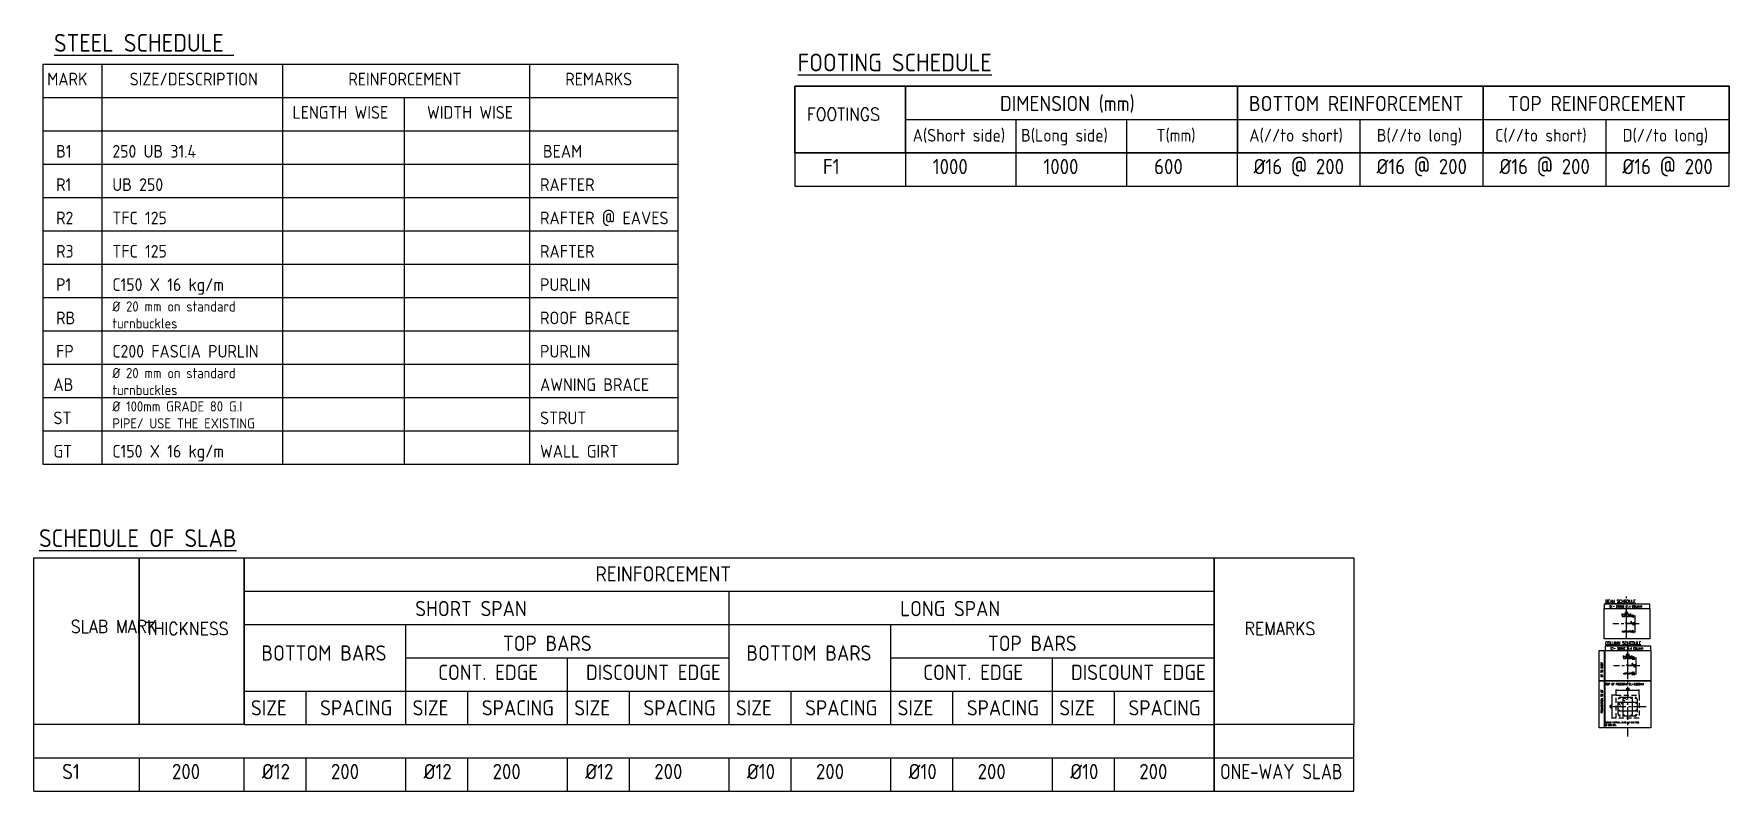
# Model space of a CAD drawing. Header units: millimetres. Extents: x -427046 to -302732, y -48485 to 25407.
# Drawn here: x -387147 to -353787, y -23600 to -8697 of the extents above; entities that cross this region are included whole.
import ezdxf

# ---------------------------------------------------------------- set-up
doc = ezdxf.new("R2010")
doc.units = ezdxf.units.MM
doc.header["$LTSCALE"] = 200
doc.header["$MEASUREMENT"] = 0
for name, pattern in [('1201S pln footng GFL$0$DASHED', [0.75, 0.5, -0.25]), ('1201S pln GRIDS$0$CENTER', [2, 1.25, -0.25, 0.25, -0.25]), ('X-GRID-B1$0$HIDDEN', [0.375, 0.25, -0.125])]:
    doc.linetypes.add(name, pattern=pattern)
for name, color, linetype in [('1201S pln footng GFL$0$02TX0100---', 2, 'Continuous'), ('1201S pln footng GFL$0$02TX0200---', 2, 'Continuous'), ('1201S pln footng GFL$0$07TX0100---', 7, 'Continuous'), ('1201S pln footng GFL$0$B01S44M-FOO---', 4, '1201S pln footng GFL$0$DASHED'), ('1201S pln GRIDS$0$B01S82M-GRI---', 8, '1201S pln GRIDS$0$CENTER'), ('A-ANNO-DIMS', 1, 'Continuous'), ('A-WALL', 8, 'Continuous'), ('A-WALL-FNSH', 1, 'Continuous'), ('X-GRID-B1$0$A-COLS-PATT', 254, 'Continuous')]:
    doc.layers.add(name, color=color, linetype=linetype)
doc.styles.add('1201S pln footng', font='isocp.shx')
doc.styles.add('RC-ANNO-RO-W100', font='romans.shx')
doc.dimstyles.new('RC-DIMS-0010', dxfattribs={"dimscale": 10, "dimtxt": 2.5, "dimasz": 2.5, "dimexe": 1.25, "dimexo": 0.625, "dimgap": 1.25, "dimtad": 1, "dimdec": 0, "dimdsep": 46, "dimtxsty": 'RC-ANNO-RO-W100', "dimblk": 'ARCHTICK', "dimcen": 2.5, "dimclrd": 1, "dimclre": 1, "dimclrt": 2, "dimadec": 0, "dimazin": 0, "dimtfac": 1, "dimtdec": 0, "dimtmove": 0, "dimatfit": 3, "dimldrblk": 'NONE', "dimfxl": 0, "dimtzin": 0, "dimlwd": -1, "dimarcsym": 0})

# ---------------------------------------------------------------- blocks, each defined once
blk = doc.blocks.new('_ArchTick')
at = {"color": 0, "linetype": 'ByBlock', "const_width": 0.15}
blk.add_lwpolyline([(-0.5, -0.5), (0.5, 0.5)], dxfattribs=at)
blk = doc.blocks.new('*D60')
at = {"layer": 'A-ANNO-DIMS', "color": 1, "lineweight": -2}
for p, q in [((-355890, -20143), (-355890, -20104)), ((-355724, -20143), (-355724, -20104))]:
    blk.add_line(p, q, dxfattribs=at)
at = {"layer": 'A-ANNO-DIMS', "color": 1}
blk.add_line((-355890, -20116), (-355724, -20116), dxfattribs=at)
at = {"layer": 'defpoints', "color": 0}
for p in [(-355890, -20149), (-355724, -20116), (-355724, -20149)]:
    blk.add_point(p, dxfattribs=at)
at = {"layer": 'A-ANNO-DIMS', "color": 1, "xscale": 25, "yscale": 25, "zscale": 25, "rotation": 180}
blk.add_blockref('_ArchTick', (-355890, -20116), dxfattribs=at)
at = {"layer": 'A-ANNO-DIMS', "color": 1, "xscale": 25, "yscale": 25, "zscale": 25}
blk.add_blockref('_ArchTick', (-355724, -20116), dxfattribs=at)
at = {"layer": 'A-ANNO-DIMS', "color": 2, "insert": (-355807, -20092), "char_height": 25, "attachment_point": 5, "style": 'RC-ANNO-RO-W100'}
blk.add_mtext('200', dxfattribs=at)
blk = doc.blocks.new('_None')
blk = doc.blocks.new('*D61')
at = {"layer": 'A-ANNO-DIMS', "color": 1, "lineweight": -2}
for p, q in [((-355717, -20149), (-355632, -20149)), ((-355717, -20467), (-355632, -20467))]:
    blk.add_line(p, q, dxfattribs=at)
at = {"layer": 'A-ANNO-DIMS', "color": 1}
blk.add_line((-355644, -20149), (-355644, -20467), dxfattribs=at)
at = {"layer": 'defpoints', "color": 0}
for p in [(-355724, -20149), (-355724, -20467), (-355644, -20467)]:
    blk.add_point(p, dxfattribs=at)
at = {"layer": 'A-ANNO-DIMS', "color": 1, "xscale": 25, "yscale": 25, "zscale": 25}
for p, rotation in [((-355644, -20149), 90), ((-355644, -20467), 270)]:
    blk.add_blockref('_ArchTick', p, dxfattribs=dict(at, rotation=rotation))
at = {"layer": 'A-ANNO-DIMS', "color": 2, "insert": (-355669, -20308), "char_height": 25, "attachment_point": 5, "rotation": 90, "style": 'RC-ANNO-RO-W100'}
blk.add_mtext('250', dxfattribs=at)
blk = doc.blocks.new('*D62')
at = {"layer": 'A-ANNO-DIMS', "color": 1, "lineweight": -2}
for p, q in [((-355717, -20149), (-355664, -20149)), ((-355717, -20163), (-355664, -20163))]:
    blk.add_line(p, q, dxfattribs=at)
at = {"layer": 'A-ANNO-DIMS', "color": 1}
for p, q in [((-355677, -20149), (-355677, -20124)), ((-355677, -20149), (-355677, -20163)), ((-355677, -20163), (-355677, -20188))]:
    blk.add_line(p, q, dxfattribs=at)
at = {"layer": 'defpoints', "color": 0}
for p in [(-355724, -20149), (-355724, -20163), (-355677, -20163)]:
    blk.add_point(p, dxfattribs=at)
at = {"layer": 'A-ANNO-DIMS', "color": 1, "xscale": 25, "yscale": 25, "zscale": 25}
for p, rotation in [((-355677, -20149), 270), ((-355677, -20163), 90)]:
    blk.add_blockref('_ArchTick', p, dxfattribs=dict(at, rotation=rotation))
at = {"layer": 'A-ANNO-DIMS', "color": 2, "insert": (-355702, -20156), "char_height": 25, "attachment_point": 5, "rotation": 90, "style": 'RC-ANNO-RO-W100'}
blk.add_mtext('13', dxfattribs=at)
blk = doc.blocks.new('*D63')
at = {"layer": 'A-ANNO-DIMS', "color": 1}
for p, q in [((-355810, -20294), (-355835, -20294)), ((-355810, -20294), (-355803, -20294)), ((-355803, -20294), (-355693, -20294))]:
    blk.add_line(p, q, dxfattribs=at)
at = {"layer": 'A-ANNO-DIMS', "color": 1, "lineweight": -2}
for p, q in [((-355810, -20302), (-355810, -20282)), ((-355803, -20302), (-355803, -20282))]:
    blk.add_line(p, q, dxfattribs=at)
at = {"layer": 'defpoints', "color": 0}
for p in [(-355810, -20308), (-355803, -20294), (-355803, -20308)]:
    blk.add_point(p, dxfattribs=at)
at = {"layer": 'A-ANNO-DIMS', "color": 1, "xscale": 25, "yscale": 25, "zscale": 25}
blk.add_blockref('_ArchTick', (-355810, -20294), dxfattribs=at)
at = {"layer": 'A-ANNO-DIMS', "color": 1, "xscale": 25, "yscale": 25, "zscale": 25, "rotation": 180}
blk.add_blockref('_ArchTick', (-355803, -20294), dxfattribs=at)
at = {"layer": 'A-ANNO-DIMS', "color": 2, "insert": (-355714, -20270), "char_height": 25, "attachment_point": 5, "style": 'RC-ANNO-RO-W100'}
blk.add_mtext('8', dxfattribs=at)
blk = doc.blocks.new('*D54')
at = {"layer": 'A-ANNO-DIMS', "color": 1, "lineweight": -2}
for p, q in [((-355717, -20454), (-355664, -20454)), ((-355717, -20467), (-355664, -20467))]:
    blk.add_line(p, q, dxfattribs=at)
at = {"layer": 'A-ANNO-DIMS', "color": 1}
for p, q in [((-355677, -20454), (-355677, -20429)), ((-355677, -20467), (-355677, -20454)), ((-355677, -20467), (-355677, -20492))]:
    blk.add_line(p, q, dxfattribs=at)
at = {"layer": 'defpoints', "color": 0}
for p in [(-355724, -20454), (-355724, -20467), (-355677, -20454)]:
    blk.add_point(p, dxfattribs=at)
at = {"layer": 'A-ANNO-DIMS', "color": 1, "xscale": 25, "yscale": 25, "zscale": 25}
for p, rotation in [((-355677, -20454), 270), ((-355677, -20467), 90)]:
    blk.add_blockref('_ArchTick', p, dxfattribs=dict(at, rotation=rotation))
at = {"layer": 'A-ANNO-DIMS', "color": 2, "insert": (-355702, -20460), "char_height": 25, "attachment_point": 5, "rotation": 90, "style": 'RC-ANNO-RO-W100'}
blk.add_mtext('13', dxfattribs=at)
blk = doc.blocks.new('*D64')
at = {"layer": 'A-ANNO-DIMS', "color": 1, "lineweight": -2}
for p, q in [((-355867, -20969), (-355867, -20930)), ((-355701, -20969), (-355701, -20930))]:
    blk.add_line(p, q, dxfattribs=at)
at = {"layer": 'A-ANNO-DIMS', "color": 1}
blk.add_line((-355867, -20942), (-355701, -20942), dxfattribs=at)
at = {"layer": 'defpoints', "color": 0}
for p in [(-355867, -20975), (-355701, -20942), (-355701, -20975)]:
    blk.add_point(p, dxfattribs=at)
at = {"layer": 'A-ANNO-DIMS', "color": 1, "xscale": 25, "yscale": 25, "zscale": 25, "rotation": 180}
blk.add_blockref('_ArchTick', (-355867, -20942), dxfattribs=at)
at = {"layer": 'A-ANNO-DIMS', "color": 1, "xscale": 25, "yscale": 25, "zscale": 25}
blk.add_blockref('_ArchTick', (-355701, -20942), dxfattribs=at)
at = {"layer": 'A-ANNO-DIMS', "color": 2, "insert": (-355784, -20918), "char_height": 25, "attachment_point": 5, "style": 'RC-ANNO-RO-W100'}
blk.add_mtext('200', dxfattribs=at)
blk = doc.blocks.new('*D65')
at = {"layer": 'A-ANNO-DIMS', "color": 1, "lineweight": -2}
for p, q in [((-355694, -20975), (-355609, -20975)), ((-355694, -21293), (-355609, -21293))]:
    blk.add_line(p, q, dxfattribs=at)
at = {"layer": 'A-ANNO-DIMS', "color": 1}
blk.add_line((-355621, -20975), (-355621, -21293), dxfattribs=at)
at = {"layer": 'defpoints', "color": 0}
for p in [(-355701, -20975), (-355701, -21293), (-355621, -21293)]:
    blk.add_point(p, dxfattribs=at)
at = {"layer": 'A-ANNO-DIMS', "color": 1, "xscale": 25, "yscale": 25, "zscale": 25}
for p, rotation in [((-355621, -20975), 90), ((-355621, -21293), 270)]:
    blk.add_blockref('_ArchTick', p, dxfattribs=dict(at, rotation=rotation))
at = {"layer": 'A-ANNO-DIMS', "color": 2, "insert": (-355646, -21134), "char_height": 25, "attachment_point": 5, "rotation": 90, "style": 'RC-ANNO-RO-W100'}
blk.add_mtext('250', dxfattribs=at)
blk = doc.blocks.new('*D66')
at = {"layer": 'A-ANNO-DIMS', "color": 1, "lineweight": -2}
for p, q in [((-355694, -20975), (-355642, -20975)), ((-355694, -20989), (-355642, -20989))]:
    blk.add_line(p, q, dxfattribs=at)
at = {"layer": 'A-ANNO-DIMS', "color": 1}
for p, q in [((-355654, -20975), (-355654, -20950)), ((-355654, -20975), (-355654, -20989)), ((-355654, -20989), (-355654, -21014))]:
    blk.add_line(p, q, dxfattribs=at)
at = {"layer": 'defpoints', "color": 0}
for p in [(-355701, -20975), (-355701, -20989), (-355654, -20989)]:
    blk.add_point(p, dxfattribs=at)
at = {"layer": 'A-ANNO-DIMS', "color": 1, "xscale": 25, "yscale": 25, "zscale": 25}
for p, rotation in [((-355654, -20975), 270), ((-355654, -20989), 90)]:
    blk.add_blockref('_ArchTick', p, dxfattribs=dict(at, rotation=rotation))
at = {"layer": 'A-ANNO-DIMS', "color": 2, "insert": (-355679, -20982), "char_height": 25, "attachment_point": 5, "rotation": 90, "style": 'RC-ANNO-RO-W100'}
blk.add_mtext('12.5', dxfattribs=at)
blk = doc.blocks.new('*D67')
at = {"layer": 'A-ANNO-DIMS', "color": 1}
for p, q in [((-355787, -21120), (-355812, -21120)), ((-355787, -21120), (-355780, -21120)), ((-355780, -21120), (-355670, -21120))]:
    blk.add_line(p, q, dxfattribs=at)
at = {"layer": 'A-ANNO-DIMS', "color": 1, "lineweight": -2}
for p, q in [((-355787, -21128), (-355787, -21108)), ((-355780, -21128), (-355780, -21108))]:
    blk.add_line(p, q, dxfattribs=at)
at = {"layer": 'defpoints', "color": 0}
for p in [(-355787, -21134), (-355780, -21120), (-355780, -21134)]:
    blk.add_point(p, dxfattribs=at)
at = {"layer": 'A-ANNO-DIMS', "color": 1, "xscale": 25, "yscale": 25, "zscale": 25}
blk.add_blockref('_ArchTick', (-355787, -21120), dxfattribs=at)
at = {"layer": 'A-ANNO-DIMS', "color": 1, "xscale": 25, "yscale": 25, "zscale": 25, "rotation": 180}
blk.add_blockref('_ArchTick', (-355780, -21120), dxfattribs=at)
at = {"layer": 'A-ANNO-DIMS', "color": 2, "insert": (-355691, -21096), "char_height": 25, "attachment_point": 5, "style": 'RC-ANNO-RO-W100'}
blk.add_mtext('8', dxfattribs=at)
blk = doc.blocks.new('*D55')
at = {"layer": 'A-ANNO-DIMS', "color": 1, "lineweight": -2}
for p, q in [((-355694, -21280), (-355642, -21280)), ((-355694, -21293), (-355642, -21293))]:
    blk.add_line(p, q, dxfattribs=at)
at = {"layer": 'A-ANNO-DIMS', "color": 1}
for p, q in [((-355654, -21280), (-355654, -21255)), ((-355654, -21293), (-355654, -21280)), ((-355654, -21293), (-355654, -21318))]:
    blk.add_line(p, q, dxfattribs=at)
at = {"layer": 'defpoints', "color": 0}
for p in [(-355701, -21280), (-355701, -21293), (-355654, -21280)]:
    blk.add_point(p, dxfattribs=at)
at = {"layer": 'A-ANNO-DIMS', "color": 1, "xscale": 25, "yscale": 25, "zscale": 25}
for p, rotation in [((-355654, -21280), 270), ((-355654, -21293), 90)]:
    blk.add_blockref('_ArchTick', p, dxfattribs=dict(at, rotation=rotation))
at = {"layer": 'A-ANNO-DIMS', "color": 2, "insert": (-355679, -21286), "char_height": 25, "attachment_point": 5, "rotation": 90, "style": 'RC-ANNO-RO-W100'}
blk.add_mtext('12.5', dxfattribs=at)
blk = doc.blocks.new('*D58')
at = {"layer": 'A-ANNO-DIMS', "color": 1, "lineweight": -2}
for p, q in [((-356009, -21707), (-356009, -21600)), ((-355559, -21707), (-355559, -21600))]:
    blk.add_line(p, q, dxfattribs=at)
at = {"layer": 'A-ANNO-DIMS', "color": 1}
blk.add_line((-356009, -21612), (-355559, -21612), dxfattribs=at)
at = {"layer": 'defpoints', "color": 0}
for p in [(-355559, -21612), (-356009, -21713), (-355559, -21713)]:
    blk.add_point(p, dxfattribs=at)
at = {"layer": 'A-ANNO-DIMS', "color": 1, "xscale": 25, "yscale": 25, "zscale": 25, "rotation": 180}
blk.add_blockref('_ArchTick', (-356009, -21612), dxfattribs=at)
at = {"layer": 'A-ANNO-DIMS', "color": 1, "xscale": 25, "yscale": 25, "zscale": 25}
blk.add_blockref('_ArchTick', (-355559, -21612), dxfattribs=at)
at = {"layer": 'A-ANNO-DIMS', "color": 2, "insert": (-355784, -21587), "char_height": 25, "attachment_point": 5, "style": 'RC-ANNO-RO-W100'}
blk.add_mtext('450', dxfattribs=at)
blk = doc.blocks.new('*D59')
at = {"layer": 'A-ANNO-DIMS', "color": 1, "lineweight": -2}
for p, q in [((-356015, -21713), (-356104, -21713)), ((-356015, -22163), (-356104, -22163))]:
    blk.add_line(p, q, dxfattribs=at)
at = {"layer": 'A-ANNO-DIMS', "color": 1}
blk.add_line((-356092, -21713), (-356092, -22163), dxfattribs=at)
at = {"layer": 'defpoints', "color": 0}
for p in [(-356009, -21713), (-356092, -22163), (-356009, -22163)]:
    blk.add_point(p, dxfattribs=at)
at = {"layer": 'A-ANNO-DIMS', "color": 1, "xscale": 25, "yscale": 25, "zscale": 25}
for p, rotation in [((-356092, -21713), 90), ((-356092, -22163), 270)]:
    blk.add_blockref('_ArchTick', p, dxfattribs=dict(at, rotation=rotation))
at = {"layer": 'A-ANNO-DIMS', "color": 2, "insert": (-356117, -21938), "char_height": 25, "attachment_point": 5, "rotation": 90, "style": 'RC-ANNO-RO-W100'}
blk.add_mtext('450', dxfattribs=at)

msp = doc.modelspace()

# ---------------------------------------------------------------- hatches: boundary and pattern name
at = {"layer": 'A-WALL-FNSH'}
h = msp.add_hatch(dxfattribs=at)
h.set_pattern_fill('ANSI31', color=8, scale=50, angle=90)
h.set_pattern_definition([(135, (-51191.5, 240142), (-4.41941738, -4.41941738), [])])
h.paths.add_polyline_path([(-355802.9, -20453.6), (-355802.9, -20162.5), (-355723.6, -20162.5), (-355723.6, -20149.3), (-355889.8, -20149.3), (-355889.8, -20162.5), (-355810.5, -20162.5), (-355810.5, -20453.6), (-355889.8, -20453.6), (-355889.8, -20466.8), (-355723.6, -20466.8), (-355723.6, -20453.6)])
h = msp.add_hatch(dxfattribs=at)
h.set_pattern_fill('ANSI31', color=8, scale=50, angle=90)
h.set_pattern_definition([(135, (-51168.5, 239316), (-4.41941738, -4.41941738), [])])
h.paths.add_polyline_path([(-355779.9, -21279.6), (-355779.9, -20988.5), (-355700.6, -20988.5), (-355700.6, -20975.3), (-355866.8, -20975.3), (-355866.8, -20988.5), (-355787.5, -20988.5), (-355787.5, -21279.6), (-355866.8, -21279.6), (-355866.8, -21292.8), (-355700.6, -21292.8), (-355700.6, -21279.6)])

# ---------------------------------------------------------------- linework, layer by layer
at = {"color": 2}
for p, q in [((-386972.8, -9294.2), (-374476.2, -9294.2)), ((-386972.8, -9294.2), (-386972.8, -17164.8)), ((-385808.1, -9294.2), (-385808.1, -17164.8)), ((-382257.3, -9294.2), (-382257.3, -17164.8)), ((-377392.3, -9294.2), (-377392.3, -17164.8)), ((-374476.2, -9294.2), (-374476.2, -17164.8)), ((-386972.8, -9950.1), (-374476.2, -9950.1)), ((-379857.2, -9950.1), (-379857.2, -17164.8)), ((-386972.8, -15197.1), (-374476.2, -15197.1)), ((-386972.8, -15853), (-374476.2, -15853)), ((-386972.8, -15853), (-374476.2, -15853)), ((-386972.8, -16508.9), (-374476.2, -16508.9)), ((-386972.8, -16508.9), (-374476.2, -16508.9)), ((-386972.8, -16508.9), (-374476.2, -16508.9)), ((-386972.8, -17164.8), (-374476.2, -17164.8)), ((-387146.8, -23599.6), (-361172.2, -23599.6))]:
    msp.add_line(p, q, dxfattribs=at)
at = {"color": 1}
for p, q in [((-363463, -11691.9), (-363463, -9724.2)), ((-363463, -11691.9), (-363463, -9724.2)), ((-358625, -11691.9), (-358625, -9724.2)), ((-358625, -11691.9), (-358625, -9724.2)), ((-386972.8, -10606), (-374476.2, -10606)), ((-369997, -10380.1), (-363463, -10380.1)), ((-367819, -11691.9), (-367819, -10380.1)), ((-367819, -11691.9), (-367819, -10380.1)), ((-365641, -11691.9), (-365641, -10380.1)), ((-365641, -11691.9), (-365641, -10380.1)), ((-363463, -10380.1), (-358625, -10380.1)), ((-361044, -11691.9), (-361044, -10380.1)), ((-361044, -11691.9), (-361044, -10380.1)), ((-358625, -10380.1), (-353787, -10380.1)), ((-356206, -11691.9), (-356206, -10380.1)), ((-356206, -11691.9), (-356206, -10380.1)), ((-386972.8, -11261.9), (-374476.2, -11261.9)), ((-386972.8, -11261.9), (-374476.2, -11261.9)), ((-372175, -11036), (-353787, -11036)), ((-369997, -11036), (-363463, -11036)), ((-363463, -11036), (-358625, -11036)), ((-358625, -11036), (-353787, -11036)), ((-386972.8, -11917.7), (-374476.2, -11917.7)), ((-386972.8, -12573.6), (-374476.2, -12573.6)), ((-386972.8, -13229.5), (-374476.2, -13229.5)), ((-386972.8, -13885.4), (-374476.2, -13885.4)), ((-386972.8, -13885.4), (-374476.2, -13885.4)), ((-386972.8, -14541.3), (-374476.2, -14541.3)), ((-386972.8, -15197.1), (-374476.2, -15197.1)), ((-386972.8, -15853), (-374476.2, -15853)), ((-386972.8, -16508.9), (-374476.2, -16508.9)), ((-387146.8, -23599.6), (-387146.8, -19008.5)), ((-383009.5, -22287.9), (-383009.5, -19008.5)), ((-363920.5, -23599.6), (-363920.5, -19008.5)), ((-363920.5, -23599.6), (-363920.5, -19008.5)), ((-383009.5, -19664.4), (-363920.5, -19664.4)), ((-373465, -22287.9), (-373465, -19664.4)), ((-373465, -22287.9), (-373465, -19664.4)), ((-373465, -22287.9), (-373465, -19664.4)), ((-383009.5, -20320.2), (-373465, -20320.2)), ((-379828, -22287.9), (-379828, -20320.2)), ((-379828, -22287.9), (-379828, -20320.2)), ((-373465, -20320.2), (-363920.5, -20320.2)), ((-370283.5, -22287.9), (-370283.5, -20320.2)), ((-370283.5, -22287.9), (-370283.5, -20320.2)), ((-379828, -20976.1), (-373465, -20976.1)), ((-376646.5, -22287.9), (-376646.5, -20976.1)), ((-376646.5, -22287.9), (-376646.5, -20976.1)), ((-370283.5, -20976.1), (-363920.5, -20976.1)), ((-367102, -22287.9), (-367102, -20976.1)), ((-367102, -22287.9), (-367102, -20976.1)), ((-383009.5, -21632), (-373465, -21632)), ((-381791, -22287.9), (-381791, -21632)), ((-378609.5, -22287.9), (-378609.5, -21632)), ((-375428, -22287.9), (-375428, -21632)), ((-373465, -21632), (-363920.5, -21632)), ((-372246.5, -22287.9), (-372246.5, -21632)), ((-369065, -22287.9), (-369065, -21632)), ((-365883.5, -22287.9), (-365883.5, -21632)), ((-383009.5, -22287.9), (-363920.5, -22287.9)), ((-387146.8, -22943.8), (-361172.2, -22943.8)), ((-383009.5, -23599.6), (-383009.5, -22943.8)), ((-381791, -23599.6), (-381791, -22943.8)), ((-379828, -23599.6), (-379828, -22943.8)), ((-379828, -23599.6), (-379828, -22943.8)), ((-378609.5, -23599.6), (-378609.5, -22943.8)), ((-376646.5, -23599.6), (-376646.5, -22943.8)), ((-376646.5, -23599.6), (-376646.5, -22943.8)), ((-375428, -23599.6), (-375428, -22943.8)), ((-373465, -23599.6), (-373465, -22943.8)), ((-373465, -23599.6), (-373465, -22943.8)), ((-373465, -23599.6), (-373465, -22943.8)), ((-372246.5, -23599.6), (-372246.5, -22943.8)), ((-370283.5, -23599.6), (-370283.5, -22943.8)), ((-370283.5, -23599.6), (-370283.5, -22943.8)), ((-369065, -23599.6), (-369065, -22943.8)), ((-367102, -23599.6), (-367102, -22943.8)), ((-367102, -23599.6), (-367102, -22943.8)), ((-365883.5, -23599.6), (-365883.5, -22943.8))]:
    msp.add_line(p, q, dxfattribs=at)
at = {"color": 2}
for points in [[(-353787, -9724.2), (-372175, -9724.2), (-372175, -11691.9), (-353787, -11691.9)], [(-363920.5, -19008.5), (-361172.2, -19008.5), (-361172.2, -22287.9), (-363920.5, -22287.9)]]:
    msp.add_lwpolyline(points, close=True, dxfattribs=at)
at = {"color": 1}
for points in [[(-387146.8, -19008.5), (-385078.2, -19008.5), (-385078.2, -22287.9), (-387146.8, -22287.9)], [(-385078.2, -19008.5), (-383009.5, -19008.5), (-383009.5, -22287.9), (-385078.2, -22287.9)]]:
    msp.add_lwpolyline(points, close=True, dxfattribs=at)
at = {"color": 2}
msp.add_lwpolyline([(-387146.8, -23599.6), (-387146.8, -19008.5), (-363920.5, -19008.5), (-363920.5, -23599.6)], dxfattribs=at)
at = {"color": 2, "const_width": 13.8}
for points in [[(-355946.6, -21861.8, 1), (-355946.6, -21876, 1)], [(-355946.6, -22015.2, -1), (-355946.6, -22001, -1)], [(-355944.3, -21775.6, -1), (-355930.1, -21775.6, -1)], [(-355860.8, -21775.6, -1), (-355846.6, -21775.6, -1)], [(-355860, -21775.6, -1), (-355845.8, -21775.6, -1)], [(-355707.4, -21775.6, 1), (-355721.6, -21775.6, 1)], [(-355623, -21775.6, 1), (-355637.2, -21775.6, 1)], [(-355620.8, -21861.8, -1), (-355620.8, -21876, -1)], [(-355620.8, -22015.2, 1), (-355620.8, -22001, 1)], [(-355944.3, -22102.2, 1), (-355930.1, -22102.2, 1)], [(-355860, -22102.2, 1), (-355845.8, -22102.2, 1)], [(-355707.4, -22102.2, -1), (-355721.6, -22102.2, -1)], [(-355623, -22102.2, -1), (-355637.2, -22102.2, -1)]]:
    msp.add_lwpolyline(points, format="xyb", close=True, dxfattribs=at)
at = {"layer": '1201S pln footng GFL$0$B01S44M-FOO---'}
msp.add_lwpolyline([(-356008.7, -22163.5), (-356008.7, -21713.5), (-355558.7, -21713.5), (-355558.7, -22163.5)], close=True, dxfattribs=at)
msp.add_lwpolyline([(-355968.7, -22083.5), (-355968.7, -21793.5, -0.4142136), (-355928.7, -21753.5), (-355638.7, -21753.5, -0.4142136), (-355598.7, -21793.5), (-355598.7, -22083.5, -0.4142136), (-355638.7, -22123.5), (-355928.7, -22123.5, -0.4142136)], format="xyb", close=True, dxfattribs=at)
at = {"layer": '1201S pln GRIDS$0$B01S82M-GRI---'}
for p, q in [((-355806.7, -20604), (-355806.7, -19771.3)), ((-355560, -20308), (-356073.5, -20308)), ((-355783.7, -20749.5), (-355783.7, -22524.5)), ((-355546.4, -21134), (-356059.9, -21134)), ((-355415.9, -21938.9), (-356139.2, -21938.9))]:
    msp.add_line(p, q, dxfattribs=at)
at = {"layer": 'A-WALL', "color": 1}
for p, q in [((-369997, -11036), (-369997, -11691.9)), ((-385078.2, -22943.8), (-385078.2, -23599.6))]:
    msp.add_line(p, q, dxfattribs=at)
for points in [[(-369997, -11036), (-372175, -11036), (-372175, -9724.2), (-369997, -9724.2)], [(-369997, -9724.2), (-363463, -9724.2), (-363463, -11036), (-369997, -11036)], [(-363463, -9724.2), (-358625, -9724.2), (-358625, -11036), (-363463, -11036)], [(-358625, -9724.2), (-353787, -9724.2), (-353787, -11036), (-358625, -11036)], [(-356247.5, -20008), (-355347, -20008), (-355347, -19923.5), (-356247.5, -19923.5)], [(-356247.5, -20008), (-355347, -20008), (-355347, -20604), (-356247.5, -20604)], [(-356247.5, -21430), (-356342, -21430), (-356342, -20834), (-356247.5, -20834)], [(-356224.5, -20834), (-355324, -20834), (-355324, -20749.5), (-356224.5, -20749.5)], [(-356224.5, -20834), (-355324, -20834), (-355324, -21430), (-356224.5, -21430)], [(-356247.5, -22355), (-356342, -22355), (-356342, -21430), (-356247.5, -21430)], [(-356224.5, -21430), (-355324, -21430), (-355324, -22355), (-356224.5, -22355)]]:
    msp.add_lwpolyline(points, close=True, dxfattribs=at)
at = {"layer": 'A-WALL', "color": 2}
for points in [[(-355928.7, -21847.8), (-355638.7, -21847.8, -0.4142136), (-355598.7, -21887.8), (-355598.7, -21989.2, -0.4142136), (-355638.7, -22029.2), (-355928.7, -22029.2, -0.4142136), (-355968.7, -21989.2), (-355968.7, -21887.8, -0.4142136)], [(-355692.5, -21793.5), (-355692.5, -22083.5, -0.4142136), (-355732.5, -22123.5), (-355834, -22123.5, -0.4142136), (-355874, -22083.5), (-355874, -21793.5, -0.4142136), (-355834, -21753.5), (-355732.5, -21753.5, -0.4142136)]]:
    msp.add_lwpolyline(points, format="xyb", close=True, dxfattribs=at)
for points in [[(-355966.3, -21874.2), (-355926.3, -21913.4)], [(-355926.3, -21847.8), (-355893.4, -21886.7)], [(-355874.8, -21795.8), (-355835.8, -21828.8)], [(-355848.3, -21755.8), (-355809.2, -21795.8)]]:
    msp.add_lwpolyline(points, dxfattribs=at)
at = {"layer": 'A-WALL', "color": 1}
msp.add_lwpolyline([(-361172.2, -23599.6), (-361172.2, -22287.9), (-363920.5, -22287.9), (-363920.5, -23599.6)], dxfattribs=at)
at = {"layer": 'X-GRID-B1$0$A-COLS-PATT', "color": 5, "linetype": 'X-GRID-B1$0$HIDDEN'}
for points in [[(-355802.9, -20453.6), (-355802.9, -20162.5), (-355723.6, -20162.5), (-355723.6, -20149.3), (-355889.8, -20149.3), (-355889.8, -20162.5), (-355810.5, -20162.5), (-355810.5, -20453.6), (-355889.8, -20453.6), (-355889.8, -20466.8), (-355723.6, -20466.8), (-355723.6, -20453.6)], [(-355779.9, -21279.6), (-355779.9, -20988.5), (-355700.6, -20988.5), (-355700.6, -20975.3), (-355866.8, -20975.3), (-355866.8, -20988.5), (-355787.5, -20988.5), (-355787.5, -21279.6), (-355866.8, -21279.6), (-355866.8, -21292.8), (-355700.6, -21292.8), (-355700.6, -21279.6)]]:
    msp.add_lwpolyline(points, close=True, dxfattribs=at)

# ---------------------------------------------------------------- texts
at = {"layer": '1201S pln footng GFL$0$02TX0100---', "style": '1201S pln footng'}
for s, p in [('MARK', (-386885.3, -9710.7)), ('SIZE/DESCRIPTION', (-385262.2, -9710.7)), ('REINFORCEMENT', (-380958.7, -9710.7)), ('REMARKS', (-376689.7, -9710.7)), ('LENGTH WISE', (-382056.7, -10366.6)), ('WIDTH WISE', (-379410.3, -10366.6))]:
    msp.add_text(s, height=250, dxfattribs=at).set_placement(p)
at = {"layer": '1201S pln footng GFL$0$02TX0100---', "attachment_point": 1, "style": '1201S pln footng'}
for s, insert, char_height, width in [('DIMENSION (mm)', (-368134.9, -9917), 300, 3635.292), ('BOTTOM REINFORCEMENT ', (-363234.9, -9917), 300, 4505.082), ('TOP REINFORCEMENT ', (-358137.9, -9917), 300, 4505.082), ('{\\Fromans|c0;\\W0.9;FOOTINGS}', (-371934.8, -10153.6), 250, 1686.152), ('A(Short side)', (-369853.7, -10567), 250, 2656.151), ('B(Long side)', (-367720.7, -10567), 250, 2656.151), ('T(mm)', (-365054.7, -10567), 250, 2656.151), ('A(//to short)', (-363229.2, -10567), 250, 2656.151), ('B(//to long)', (-360719.7, -10567), 250, 2656.151), ('C(//to short)', (-358391.2, -10567), 250, 2656.151), ('D(//to long)', (-355881.7, -10567), 250, 2656.151), ('F1', (-371619.4, -11157.4), 300, 2656.151), ('1000', (-369457.9, -11157.4), 300, 2656.151), ('1000', (-367279.9, -11157.4), 300, 2656.151), ('600', (-365101.9, -11157.4), 300, 2656.151), ('%%C16 @ 200', (-363144.9, -11157.4), 300, 2656.151), ('%%C16 @ 200', (-360725.9, -11157.4), 300, 2656.151), ('%%C16 @ 200', (-358306.9, -11157.4), 300, 2656.151), ('%%C16 @ 200', (-355887.9, -11157.4), 300, 2656.151), ('REINFORCEMENT', (-376096, -19175), 300, 2300), ('SHORT SPAN', (-379642.2, -19857.1), 300, 2300), ('LONG SPAN', (-370097.7, -19857.1), 300, 2300), ('{\\Fromans|c0;\\W0.9;\\LBEAM SCHEDULE}', (-356223.8, -19833), 60, 3397.338), ('{\\Fromans|c0;\\W0.9;B1- 250UB 31.4 COLUMN}', (-356140.8, -19944.5), 40, 842.054), ('{\\Fromans|c0;\\W0.9;SLAB MARK}', (-386419.5, -20236), 250, 1686.152), ('{\\Fromans|c0;\\W0.9;THICKNESS}', (-384947.3, -20277), 250, 1686.152), ('{\\Fromans|c0;\\W0.9;REMARKS}', (-363321.8, -20277), 250, 1686.152), ('TOP BARS', (-377916.1, -20541), 300, 2656.151), ('TOP BARS', (-368371.6, -20541), 300, 2656.151), ('{\\Fromans|c0;\\W0.9;\\LCOLUMN SCHEDULE}', (-356223.8, -20657.5), 60, 3397.338), ('BOTTOM BARS', (-382669.1, -20731.5), 300, 2656.151), ('BOTTOM BARS', (-373124.6, -20731.5), 300, 2656.151), ('{\\Fromans|c0;\\W0.9;C1- 250UC 31.4 COLUMN}', (-356117.8, -20770.5), 40, 842.054), ('CONT. EDGE', (-379191.1, -21112.5), 300, 2656.151), ('DISCOUNT EDGE', (-376282.1, -21112.5), 300, 2945.606), ('CONT. EDGE', (-369646.6, -21112.5), 300, 2656.151), ('DISCOUNT EDGE', (-366737.6, -21112.5), 300, 2945.606), ('{\\Fromans|c0;\\W0.9;TOP OF PEDESTAL EL+2200MM}', (-356217.3, -21475), 40, 3397.338), ('SIZE', (-382876.3, -21810.6), 300, 2656.151), ('SPACING', (-381514.3, -21810.6), 300, 2656.151), ('SIZE', (-379694.8, -21810.6), 300, 2656.151), ('SPACING', (-378332.8, -21810.6), 300, 2656.151), ('SIZE', (-376513.3, -21810.6), 300, 2656.151), ('SPACING', (-375151.3, -21810.6), 300, 2656.151), ('SIZE', (-373331.8, -21810.6), 300, 2656.151), ('SPACING', (-371969.8, -21810.6), 300, 2656.151), ('SIZE', (-370150.3, -21810.6), 300, 2656.151), ('SPACING', (-368788.3, -21810.6), 300, 2656.151), ('SIZE', (-366968.8, -21810.6), 300, 2656.151), ('SPACING', (-365606.8, -21810.6), 300, 2656.151), ('{\\Fromans|c0;\\W0.9;12%%C20 VERTICAL BARS W/ %%C10 TIES @ 200 O.C.}', (-356217.3, -22234.5), 30, 717.562), ('S1', (-386591.2, -23065.1), 300, 2656.151), ('200', (-384429.7, -23065.1), 300, 2656.151), ('%%C12', (-382659.2, -23065.1), 300, 2656.151), ('200', (-381301.2, -23065.1), 300, 2656.151), ('%%C12', (-379477.7, -23065.1), 300, 2656.151), ('200', (-378119.7, -23065.1), 300, 2656.151), ('%%C12', (-376296.2, -23065.1), 300, 2656.151), ('200', (-374938.2, -23065.1), 300, 2656.151), ('%%C10', (-373114.7, -23065.1), 300, 2656.151), ('200', (-371756.7, -23065.1), 300, 2656.151), ('%%C10', (-369933.2, -23065.1), 300, 2656.151), ('200', (-368575.2, -23065.1), 300, 2656.151), ('%%C10', (-366751.7, -23065.1), 300, 2656.151), ('200', (-365393.7, -23065.1), 300, 2656.151), ('{\\W0.9;ONE-WAY SLAB}', (-363803.7, -23065.1), 300, 3397.338)]:
    msp.add_mtext(s, dxfattribs=dict(at, insert=insert, char_height=char_height, width=width))
at = {"layer": '1201S pln footng GFL$0$02TX0100---', "char_height": 40, "width": 3397.338, "attachment_point": 1, "rotation": 90, "style": '1201S pln footng'}
for s, insert in [('{\\Fromans|c0;\\W0.9;GF TO ROOF}', (-356310, -21356.3)), ('{\\Fromans|c0;\\W0.9;FOUNDATION TO GF}', (-356310, -22063.8))]:
    msp.add_mtext(s, dxfattribs=dict(at, insert=insert))
at = {"layer": '1201S pln footng GFL$0$02TX0200---', "ltscale": 500, "style": '1201S pln footng'}
for s, p in [('%%USTEEL SCHEDULE ', (-386750.7, -9047.8)), ('%%UFOOTING SCHEDULE', (-372115.9, -9434.3)), ('%%USCHEDULE OF SLAB', (-387045.9, -18795.6))]:
    msp.add_text(s, height=350, dxfattribs=at).set_placement(p)
at = {"layer": '1201S pln footng GFL$0$07TX0100---', "color": 2, "style": '1201S pln footng'}
for s, p in [('B1', (-386709.8, -11132.5)), ('250 UB 31.4', (-385602.2, -11132.5)), ('BEAM', (-377129.2, -11132.5)), ('R1', (-386709.8, -11788.3)), ('UB 250', (-385602.2, -11788.3)), ('R2', (-386709.8, -12444.2)), ('TFC 125', (-385602.2, -12444.2)), ('R3', (-386709.8, -13100.1)), ('TFC 125', (-385602.2, -13100.1)), ('P1', (-386709.8, -13756)), ('C150 X 16 kg/m', (-385602.2, -13756)), ('RB', (-386709.8, -14411.9)), ('ROOF BRACE', (-377186.3, -14411.9)), ('FP', (-386709.8, -15067.7)), ('C200 FASCIA PURLIN', (-385602.2, -15067.7)), ('PURLIN', (-377186.3, -15067.7)), ('AB', (-386763, -15723.6)), ('AWNING BRACE', (-377186.3, -15723.6)), ('ST', (-386763, -16379.5)), ('STRUT', (-377186.3, -16379.5)), ('GT', (-386763, -17035.4)), ('C150 X 16 kg/m', (-385602.2, -17035.4)), ('WALL GIRT', (-377186.3, -17035.4))]:
    msp.add_text(s, height=250, dxfattribs=at).set_placement(p)
at = {"layer": '1201S pln footng GFL$0$07TX0100---', "color": 2, "width": 2872.636, "attachment_point": 1, "style": '1201S pln footng'}
for s, insert, char_height in [('RAFTER', (-377186.3, -11538.3), 250), ('RAFTER @ EAVES', (-377186.3, -12194.2), 250), ('RAFTER ', (-377186.3, -12850.1), 250), ('PURLIN', (-377186.3, -13506), 250), ('%%C 20 mm on standard turnbuckles', (-385602.2, -13961.1), 200), ('%%C 20 mm on standard turnbuckles', (-385602.2, -15272.8), 200), ('%%C 100mm GRADE 80 G.I PIPE/ USE THE EXISTING', (-385602.2, -15928.7), 200)]:
    msp.add_mtext(s, dxfattribs=dict(at, insert=insert, char_height=char_height))

# ---------------------------------------------------------------- dimensions: what is measured, and where the dimension line sits
at = {"layer": 'A-ANNO-DIMS'}
for base, p1, p2, picture, middle in [((-355723.6, -20116.5), (-355889.8, -20149.3), (-355723.6, -20149.3), '*D60', (-355806.7, -20091.5)), ((-355700.6, -20942.5), (-355866.8, -20975.3), (-355700.6, -20975.3), '*D64', (-355783.7, -20917.5))]:
    dim = msp.add_linear_dim(base=base, p1=p1, p2=p2, text='200', dimstyle='RC-DIMS-0010', dxfattribs=at)
    dim.commit()
    dim.dimension.update_dxf_attribs({"geometry": picture, "text_midpoint": middle})
for base, p1, p2, picture, middle in [((-355802.9, -20294.5), (-355810.5, -20308), (-355802.9, -20308), '*D63', (-355714.2, -20294.5)), ((-355779.9, -21120.5), (-355787.5, -21134), (-355779.9, -21134), '*D67', (-355691.2, -21120.5))]:
    dim = msp.add_linear_dim(base=base, p1=p1, p2=p2, text='8', dimstyle='RC-DIMS-0010', dxfattribs=at)
    dim.commit()
    dim.dimension.update_dxf_attribs({"geometry": picture, "text_midpoint": middle, "dimtype": 160})
for base, p1, p2, angle, text, picture, middle in [((-355677, -20162.5), (-355723.6, -20149.3), (-355723.6, -20162.5), 90, '13', '*D62', (-355677, -20155.9)), ((-355677, -20453.6), (-355723.6, -20466.8), (-355723.6, -20453.6), 270, '13', '*D54', (-355677, -20460.2)), ((-355654, -20988.5), (-355700.6, -20975.3), (-355700.6, -20988.5), 90, '12.5', '*D66', (-355654, -20981.9)), ((-355654, -21279.6), (-355700.6, -21292.8), (-355700.6, -21279.6), 270, '12.5', '*D55', (-355654, -21286.2))]:
    dim = msp.add_linear_dim(base=base, p1=p1, p2=p2, angle=angle, text=text, dimstyle='RC-DIMS-0010', dxfattribs=at)
    dim.commit()
    dim.dimension.update_dxf_attribs({"geometry": picture, "text_midpoint": middle, "dimtype": 160})
for base, p1, p2, picture, middle in [((-355644, -20466.8), (-355723.6, -20149.3), (-355723.6, -20466.8), '*D61', (-355669, -20308)), ((-355621, -21292.8), (-355700.6, -20975.3), (-355700.6, -21292.8), '*D65', (-355646, -21134))]:
    dim = msp.add_linear_dim(base=base, p1=p1, p2=p2, angle=90, text='250', dimstyle='RC-DIMS-0010', dxfattribs=at)
    dim.commit()
    dim.dimension.update_dxf_attribs({"geometry": picture, "text_midpoint": middle})
for p2, distance, picture, middle in [((-355558.7, -21713.5), 101.5, '*D58', (-355783.7, -21587)), ((-356008.7, -22163.5), -82.8, '*D59', (-356116.5, -21938.5))]:
    dim = msp.add_aligned_dim(p1=(-356008.7, -21713.5), p2=p2, distance=distance, dimstyle='RC-DIMS-0010', dxfattribs=at)
    dim.commit()
    dim.dimension.update_dxf_attribs({"geometry": picture, "text_midpoint": middle})

doc.saveas('drawing.dxf')
